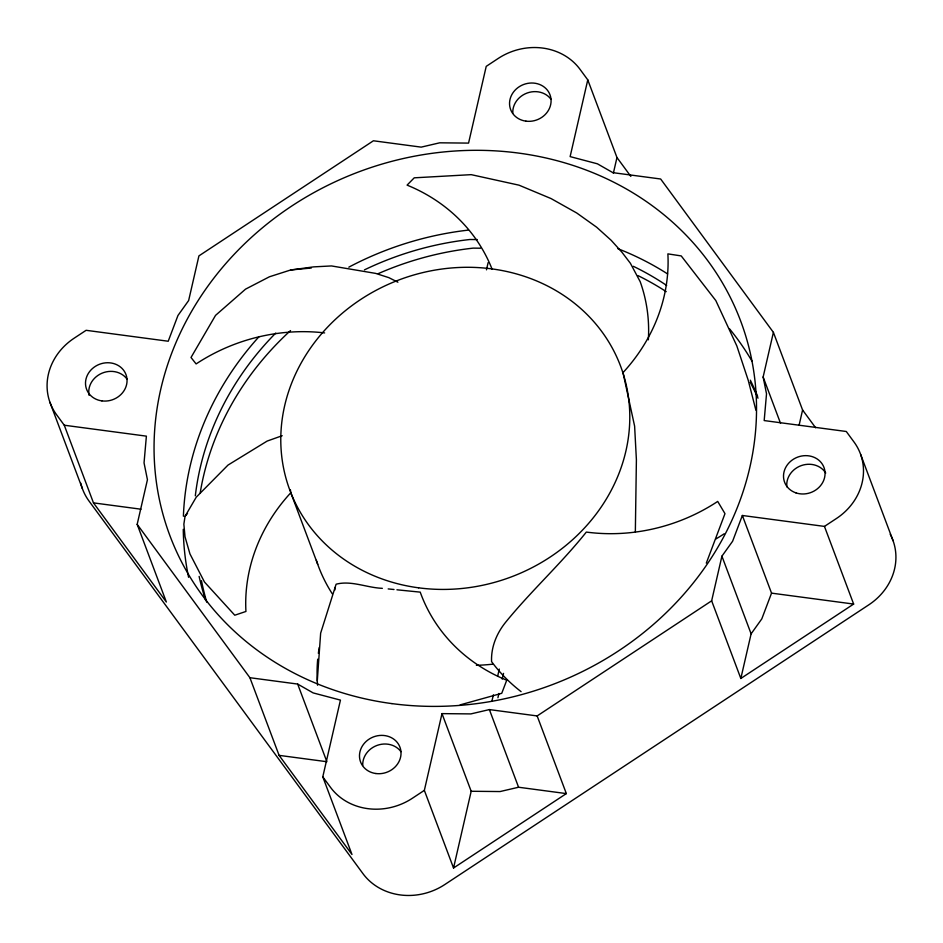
<?xml version="1.0" encoding="UTF-8"?>
<svg xmlns="http://www.w3.org/2000/svg" width="943" height="943" viewBox="0 0 943 943"><rect width="100%" height="100%" fill="white"/><g stroke="black" fill="none" stroke-linecap="round" stroke-linejoin="round"><path stroke-width="1.41" d="M317.284 680.94L320.644 633.166L336.109 584.2C351.267 580.228 367.016 587.784 382.351 588.326M282.193 435.713L267.175 441.065L228.029 465.064L196.25 497.173L185.052 516.328L183.861 524.178L185.017 536.779L189.944 553.883L204.478 582.02L234.772 615.213L245.934 611.465A176.624 158.754 -20.6 0 1 290.809 492.741L290.397 489.83M64.277 425.222L93.475 502.878L166.357 602.011L137.171 524.355L147.438 479.716L144.043 462.883L146.389 436.149L64.277 425.222L56.556 414.708A59.928 53.857 -20.6 0 1 74.155 338.195L86.119 330.309L168.219 341.236L177.956 315.492L188.647 300.534L198.914 255.895L373.416 140.778L421.179 147.132L439.697 142.817L468.565 143.1L486.223 66.364L498.187 58.466A59.928 53.857 -20.6 0 1 580.051 69.369L587.772 79.872L616.97 157.528L630.843 176.412M249.907 677.711L279.093 755.367L351.975 854.499L322.789 776.843L340.447 700.107L313.159 692.916L297.67 684.064L249.907 677.711L137.171 524.355M486.47 269.839L488.109 262.673M537.156 715.937L566.342 793.593L453.536 868.008L424.35 790.364L441.996 713.627L470.875 713.91L489.382 709.584L537.156 715.937L711.647 600.821L721.914 556.181L732.617 541.235L742.353 515.479L824.453 526.406L836.417 518.52A59.928 53.857 -20.6 0 0 854.016 442.008L846.284 431.493L764.184 420.566L766.518 393.832L763.135 377L773.401 332.36L660.654 179.005L612.891 172.652L597.402 163.811L570.126 156.609L587.772 79.872M453.536 868.008L471.182 791.271L441.996 713.627M492.046 700.602L493.366 694.861M497.656 676.225L499.295 669.058M613.374 173.158L616.97 157.528M497.928 697.761L498.918 693.459M502.218 679.125L503.538 673.385M824.453 526.406L853.639 604.062L740.833 678.477L751.111 633.837L761.803 618.879L771.539 593.135L742.353 515.479M799.063 425.364L802.587 410.016L773.401 332.36M706.307 563.112L724.978 513.652L717.706 501.428A176.624 158.754 -20.6 0 1 586.322 532.076C561.168 563.631 531.204 590.825 505.766 622.097C496.702 633.225 490.938 647.098 491.574 661.609A176.624 158.754 -20.6 0 0 521.09 691.643M185.052 516.328L187.527 513.416M424.35 790.364L412.386 798.25A59.928 53.857 -20.6 0 1 330.521 787.358L322.789 776.843M397.899 282.216L388.858 277.655L375.632 273.387L331.476 265.938L313.571 266.881L290.703 269.969L269.427 276.782L245.557 289.136L215.546 315.375L191.016 357.48L196.109 363.927A176.624 158.754 -20.6 0 1 324.628 332.914M460.172 704.869L501.747 693.305L506.733 680.221A176.624 158.754 -20.6 0 1 420.224 592.133L396.92 589.799M566.342 793.593L518.579 787.24L500.061 791.554L471.182 791.271M290.703 269.969L311.296 268.012M477.264 239.581L469.92 239.498A294.369 264.582 -20.6 0 0 364.458 269.863M480.506 248.209L473.174 248.127A294.369 264.582 -20.6 0 0 378.308 273.611M388.174 588.915L394.009 589.505M93.475 502.878L141.002 509.208M771.539 593.135L853.639 604.062M279.093 755.367L326.867 761.72L297.67 684.064M802.587 410.016L815.601 427.721M860.641 454.432L893.068 540.716M763.135 377L780.545 423.324M721.914 556.181L751.111 633.837M711.647 600.821L740.833 678.477M489.382 709.584L518.579 787.24M290.809 492.741L317.732 564.35M49.932 402.284L82.359 488.568M755.897 410.193L748.247 380.335L736.848 345.975L715.82 300.581L681.223 255.918L667.88 253.879A176.624 158.754 -20.6 0 1 623.005 372.615L634.615 426.153L636.395 459.783L635.346 531.746M334.765 587.536L334.906 589.988M786.875 486.883A21.029 18.895 -20.6 0 1 801.267 465.606A21.029 18.895 -20.6 0 1 825.738 473.044M890.216 534.268A59.928 53.857 -20.6 0 1 868.845 604.805L444.813 884.534A59.928 53.857 -20.6 0 1 362.949 873.631L88.984 500.992A59.928 53.857 -20.6 0 1 80.768 483.146M206.788 602.212A294.369 264.582 -20.6 0 1 201.46 580.652M200.222 492.717A294.369 264.582 -20.6 0 1 290.527 330.58M637.94 275.592A294.369 264.582 -20.6 0 1 666.23 291.658M750.18 382.221A294.369 264.582 -20.6 0 1 757.995 398.194M188.6 577.305A304.884 274.036 -20.6 0 1 183.26 529.329M183.402 516.245A304.884 274.036 -20.6 0 1 259.113 336.58M348.827 267.164A304.884 274.036 -20.6 0 1 467.964 230.151M617.83 248.669A304.884 274.036 -20.6 0 1 667.609 273.93M729.564 328.871A304.884 274.036 -20.6 0 1 751.995 361.169M205.739 600.597A294.369 264.582 -20.6 0 1 199.126 576.385M195.319 495.818A294.369 264.582 -20.6 0 1 275.733 333.068M633.354 266.315A294.369 264.582 -20.6 0 1 666.654 285.458M750.333 380.182A294.369 264.582 -20.6 0 1 757.63 396.343M512.803 113.101A21.029 18.895 -20.6 0 1 527.184 93.003A21.029 18.895 -20.6 0 1 551.007 99.286M362.749 765.48A21.029 18.895 -20.6 0 1 377.117 745.383A21.029 18.895 -20.6 0 1 400.952 751.665M89.09 395.306A21.029 18.895 -20.6 0 1 101.879 373.251A21.029 18.895 -20.6 0 1 126.975 379.027M648.336 339.845A176.624 158.754 -20.6 0 0 640.214 281.733L630.395 263.286L621.909 252.205L611.147 240.276L596.624 227.192L576.727 212.988L551.042 198.56L519.004 185.17L471.217 174.655L414.236 177.826L407.081 185.123A176.624 158.754 -20.6 0 1 492.093 269.215M317.579 685.231A176.624 158.754 -20.6 0 1 317.708 659.169M318.357 653.334A176.624 158.754 -20.6 0 1 319.241 647.511M492.552 664.19A176.624 158.754 -20.6 0 1 476.38 665.298M332.36 593.913A176.624 158.754 -20.6 0 1 316.353 560.319M724.13 533.821A176.624 158.754 -20.6 0 1 715.631 539.113M391.97 703.619A304.884 274.036 -20.6 0 0 742 324.675A304.884 274.036 -20.6 0 0 231.884 256.779A304.884 274.036 -20.6 0 0 391.97 703.619M795.927 492.871A21.029 18.895 -20.6 0 0 824.936 471.37A21.029 18.895 -20.6 0 0 791.99 460.196A21.029 18.895 -20.6 0 0 795.927 492.871M375.892 773.531A21.029 18.895 -20.6 0 0 400.032 747.398A21.029 18.895 -20.6 0 0 364.847 742.719A21.029 18.895 -20.6 0 0 375.892 773.531M101.915 400.893A21.029 18.895 -20.6 0 0 126.056 374.76A21.029 18.895 -20.6 0 0 90.882 370.069A21.029 18.895 -20.6 0 0 101.915 400.893M525.946 121.152A21.029 18.895 -20.6 0 0 550.087 95.019A21.029 18.895 -20.6 0 0 514.913 90.339A21.029 18.895 -20.6 0 0 525.946 121.152M418.609 587.819A176.624 158.754 -20.6 0 0 621.378 368.3A176.624 158.754 -20.6 0 0 325.865 328.966A176.624 158.754 -20.6 0 0 418.609 587.819"/></g></svg>
